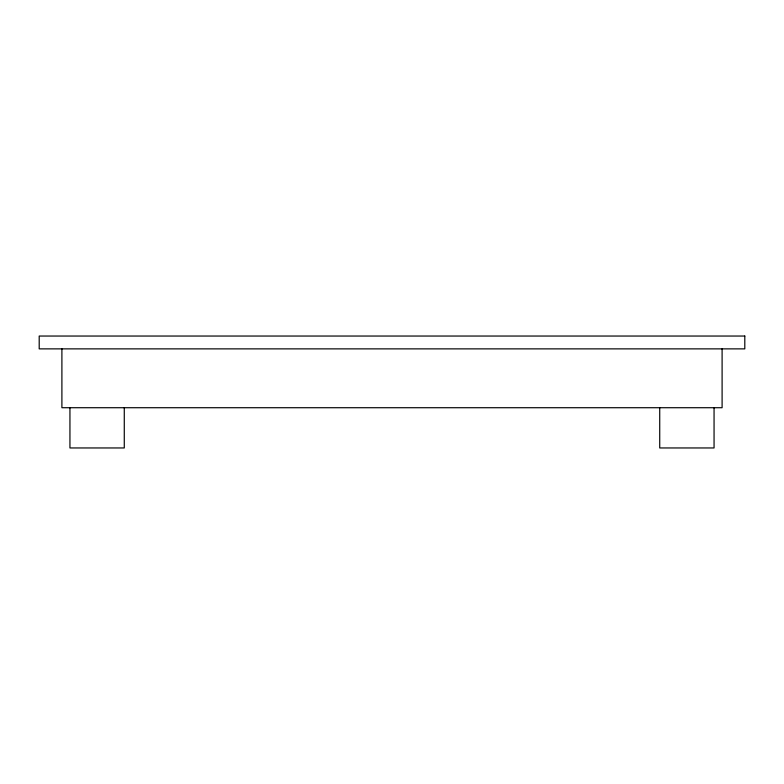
<?xml version="1.0" encoding="UTF-8"?>
<svg xmlns="http://www.w3.org/2000/svg" width="784" height="784" viewBox="0 0 784 784"><rect width="100%" height="100%" fill="white"/><g stroke="black" fill="none" stroke-linecap="round" stroke-linejoin="round"><path stroke-width="1.18" d="M722.103 348.87L722.103 407.719L61.897 407.719L61.897 348.87M714.057 407.719L714.057 447.958L659.726 447.958L659.726 407.719M124.274 407.719L124.274 447.958L69.943 447.958L69.943 407.719M744.8 336.042L39.2 336.042L39.2 348.87L744.8 348.87L744.8 336.042"/></g></svg>
